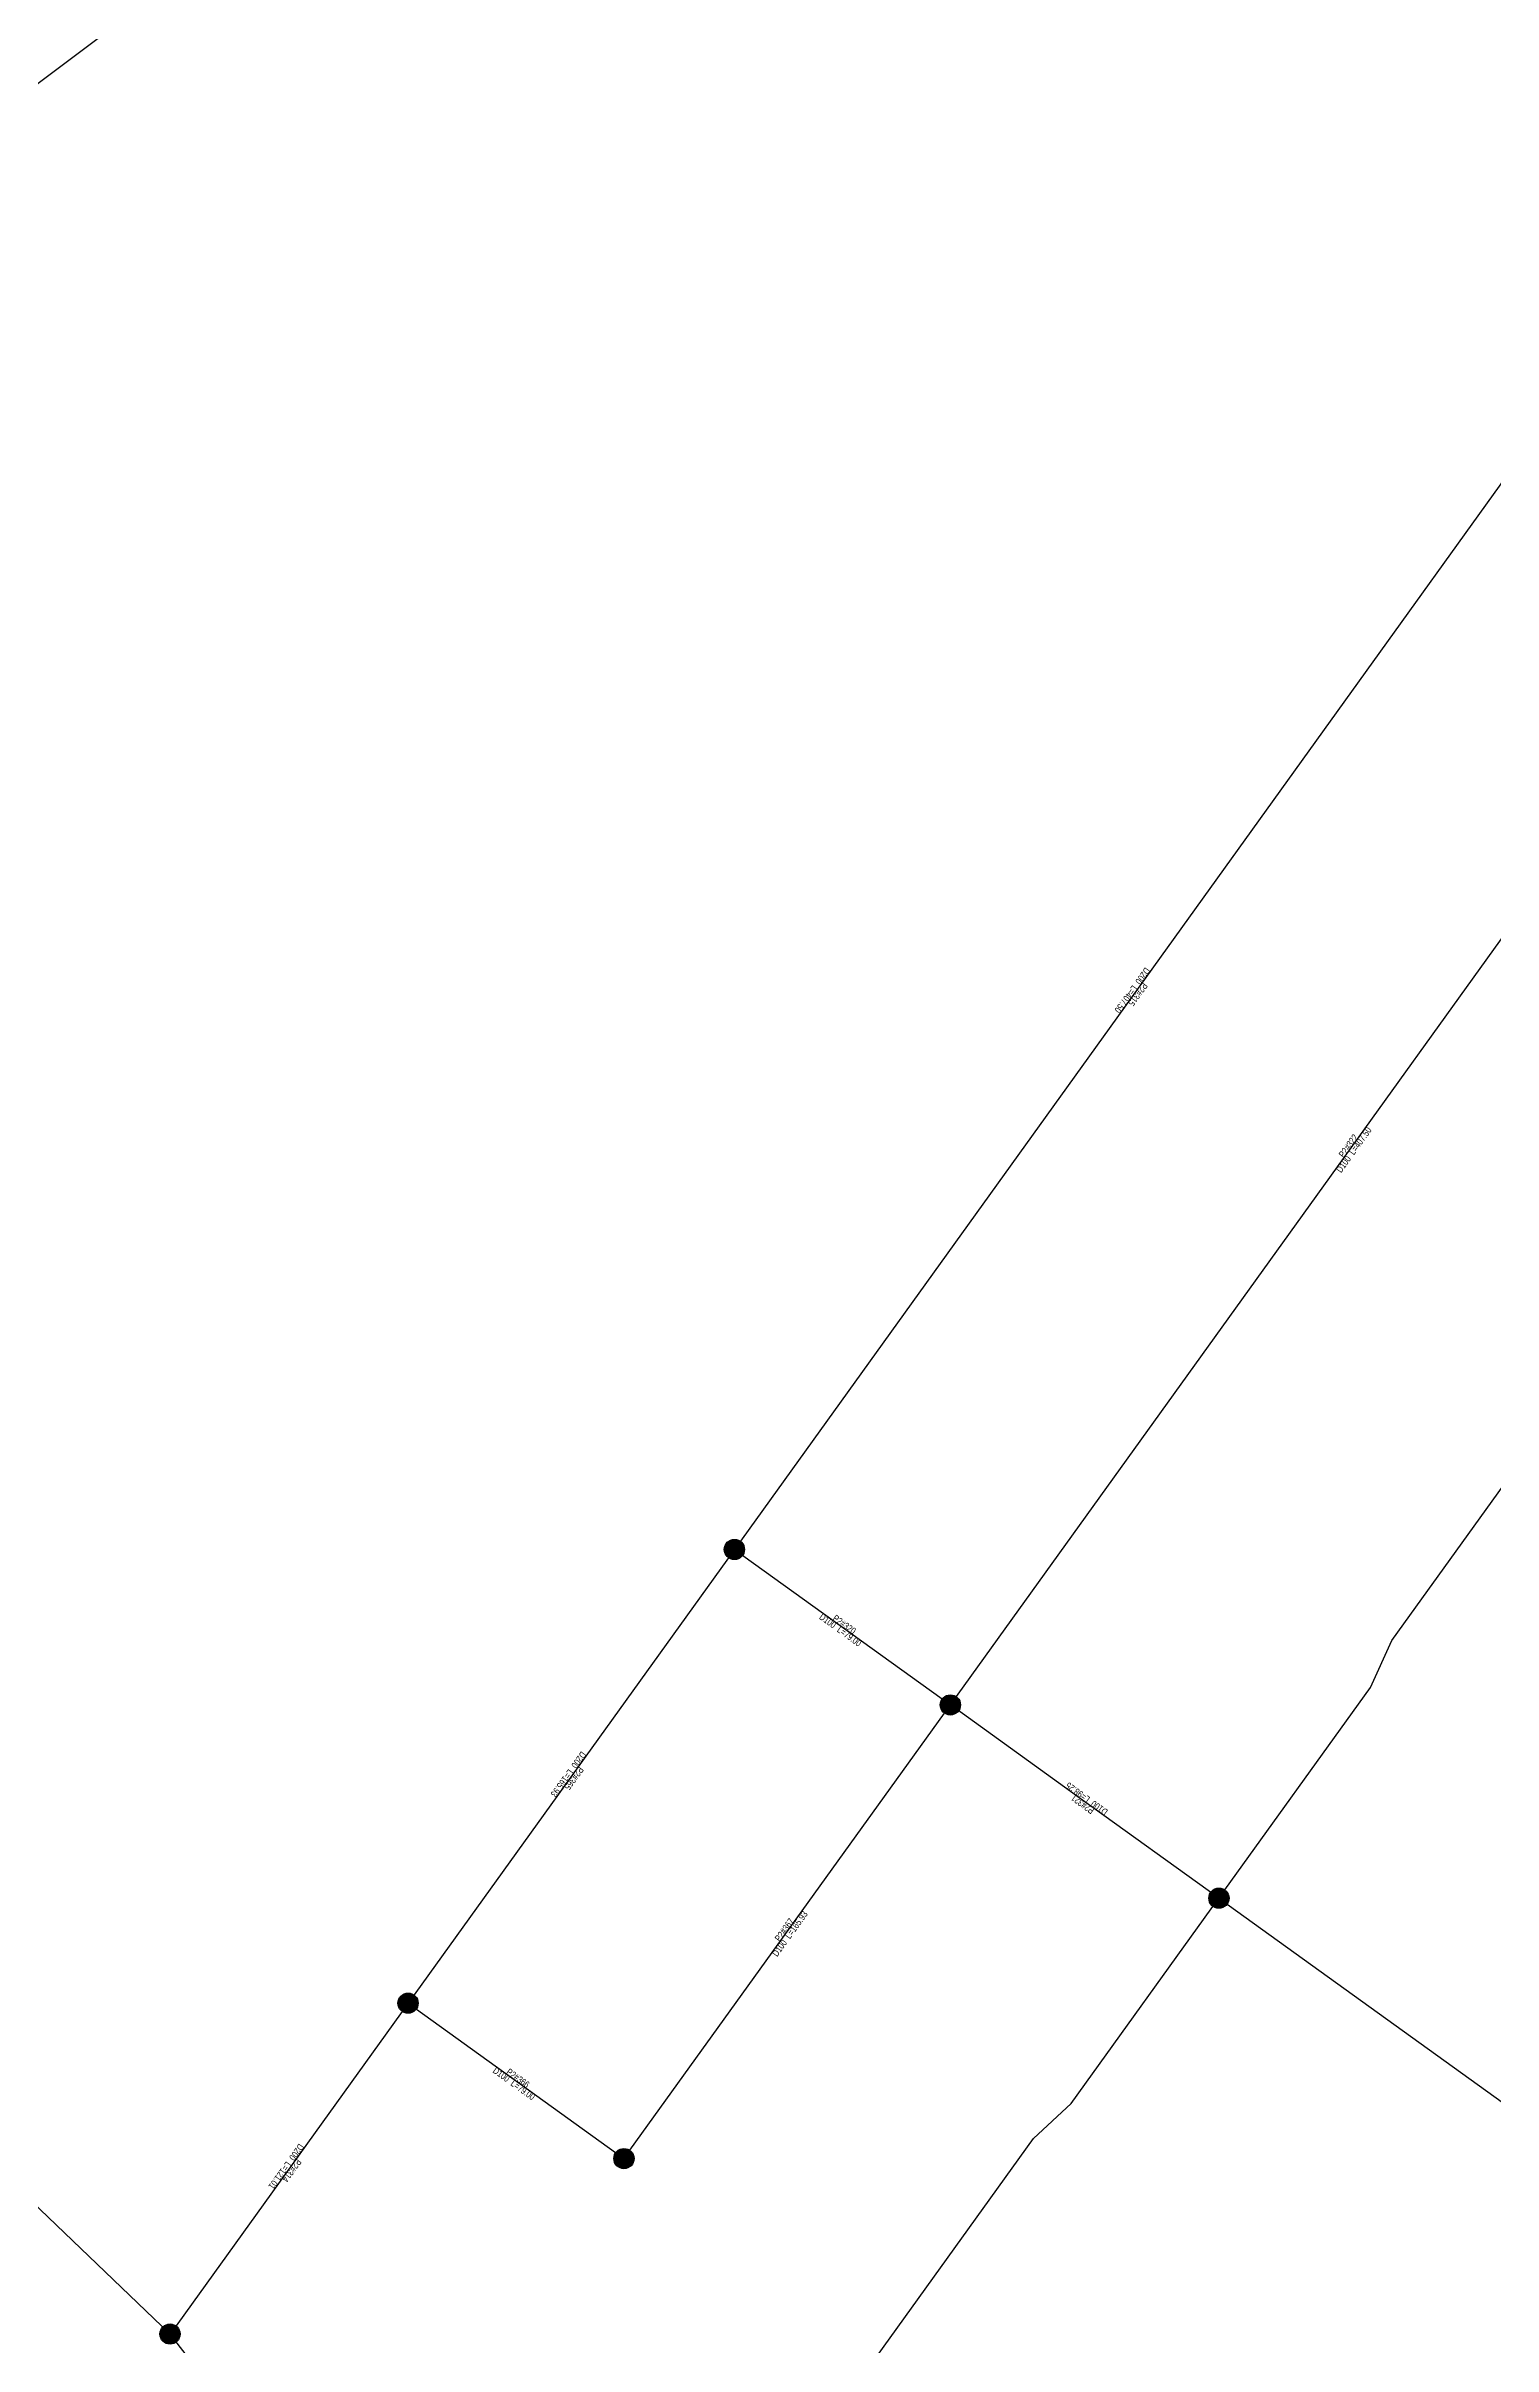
# Model space of a CAD drawing. Header units: metres. Extents: x 145472 to 149777, y 297313 to 301407.
# Drawn here: x 145902 to 146332, y 299722 to 300405 of the extents above; entities that cross this region are included whole.
import ezdxf
from ezdxf.enums import TextEntityAlignment as Align

# ---------------------------------------------------------------- set-up
doc = ezdxf.new("R2010")
doc.units = ezdxf.units.M
for name, color, linetype in [('EPANET2-JUNCTION', 7, 'Continuous'), ('EPANET2-PIPE', 3, 'Continuous'), ('EPANET2-PIPE_no', 7, 'Continuous')]:
    doc.layers.add(name, color=color, linetype=linetype)

# ---------------------------------------------------------------- blocks, each defined once
blk = doc.blocks.new('PIPE_BLOCK')
at = {"width": 0.8}
for tag, p in [('INFO', (0, -1)), ('ID', (0, 1))]:
    blk.add_attdef(tag, text='', height=2, dxfattribs=at).set_placement(p, align=Align.MIDDLE_CENTER)
blk = doc.blocks.new('JUNCTION_BLOCK')
h = blk.add_hatch(color=255)
edge = h.paths.add_edge_path()
edge.add_arc((0, 0), 3, 0, 360)
at = {"color": 5}
blk.add_circle((0, 0), 3, dxfattribs=at)
at = {"color": 5, "width": 0.7}
blk.add_attdef('ID', text='', height=3, dxfattribs=at).set_placement((0, 0), align=Align.MIDDLE_CENTER)

msp = doc.modelspace()

# ---------------------------------------------------------------- linework, layer by layer
at = {"layer": 'EPANET2-PIPE'}
for points in [[(146326.31, 300999.31), (146318.29, 300936.57), (146309.87, 300847.85), (146229.94, 300703.69), (146171.69, 300659.14), (146111.67, 300597.34), (146041.28, 300499.53), (145890.62, 300386.53), (145854.94, 300376.24), (145724.42, 300346.79)], [(146344.46, 300288.94), (146106.45, 299958.18)], [(146170.57, 299912.03), (146408.59, 300242.8)], [(146250.32, 299854.65), (146295.34, 299917.2), (146301.66, 299931.13), (146395.85, 300062.02), (146409.97, 300076.5), (146418.98, 300089.03), (146431.15, 300111.08), (146477.39, 300175.33), (146488.26, 300185.46)], [(146106.45, 299958.18), (146009.53, 299823.49)], [(146106.45, 299958.18), (146170.57, 299912.03)], [(146073.65, 299777.35), (146170.57, 299912.03)], [(146250.32, 299854.65), (146209.85, 299883.77), (146170.57, 299912.03)], [(145733.35, 299892.63), (145734.38, 299887.34), (145876.06, 299785.39), (145938.85, 299725.27)], [(146044.44, 299574.69), (146082.94, 299622.05), (146088.31, 299629.51), (146095.15, 299644.15), (146195.27, 299783.29), (146206.47, 299793.71), (146250.32, 299854.65)], [(146250.32, 299854.65), (146432.34, 299723.66)], [(146009.53, 299823.49), (145938.85, 299725.27)], [(146009.53, 299823.49), (146073.65, 299777.35)], [(146044.44, 299574.69), (146016.04, 299620.39), (145982.01, 299672.42), (145969.58, 299685.07), (145958.05, 299700.52), (145938.85, 299725.27)]]:
    msp.add_lwpolyline(points, dxfattribs=at)

# ---------------------------------------------------------------- block references
at = {"layer": 'EPANET2-JUNCTION'}
ref = msp.add_blockref('JUNCTION_BLOCK', (146106.45, 299958.18), dxfattribs=at)
ref.add_attrib('ID', 'B312', dxfattribs={"layer": '0', "color": 5, "height": 3, "width": 0.55}).set_placement((146106.45, 299958.18), align=Align.MIDDLE_CENTER)
ref = msp.add_blockref('JUNCTION_BLOCK', (146170.57, 299912.03), dxfattribs=at)
ref.add_attrib('ID', 'B316', dxfattribs={"layer": '0', "color": 5, "height": 3, "width": 0.55}).set_placement((146170.57, 299912.03), align=Align.MIDDLE_CENTER)
ref = msp.add_blockref('JUNCTION_BLOCK', (146250.32, 299854.65), dxfattribs=at)
ref.add_attrib('ID', 'B018', dxfattribs={"layer": '0', "color": 5, "height": 3, "width": 0.55}).set_placement((146250.32, 299854.65), align=Align.MIDDLE_CENTER)
ref = msp.add_blockref('JUNCTION_BLOCK', (146009.53, 299823.49), dxfattribs=at)
ref.add_attrib('ID', 'B343', dxfattribs={"layer": '0', "color": 5, "height": 3, "width": 0.55}).set_placement((146009.53, 299823.49), align=Align.MIDDLE_CENTER)
ref = msp.add_blockref('JUNCTION_BLOCK', (146073.65, 299777.35), dxfattribs=at)
ref.add_attrib('ID', 'B344', dxfattribs={"layer": '0', "color": 5, "height": 3, "width": 0.55}).set_placement((146073.65, 299777.35), align=Align.MIDDLE_CENTER)
ref = msp.add_blockref('JUNCTION_BLOCK', (145938.85, 299725.27), dxfattribs=at)
ref.add_attrib('ID', 'B311', dxfattribs={"layer": '0', "color": 5, "height": 3, "width": 0.55}).set_placement((145938.85, 299725.27), align=Align.MIDDLE_CENTER)
at = {"layer": 'EPANET2-PIPE_no'}
for p, rotation, values in [((146225.45, 300123.56), 234.26146911296993, {'ID': 'P2#315', 'INFO': 'D200  L=407.50'}), ((146289.58, 300077.41), 54.26146911428411, {'ID': 'P2#322', 'INFO': 'D100  L=407.50'}), ((146138.51, 299935.1), 324.2614691124327, {'ID': 'P2#320', 'INFO': 'D100  L=79.00'}), ((146057.99, 299890.83), 234.26146911296925, {'ID': 'P2#365', 'INFO': 'D200  L=165.93'}), ((146210.44, 299883.34), 144.26146910994842, {'ID': 'P2#321', 'INFO': 'D100  L=98.25'}), ((146122.11, 299844.69), 54.26146911430501, {'ID': 'P2#367', 'INFO': 'D100  L=165.93'}), ((146041.59, 299800.42), 324.2614691142436, {'ID': 'P2#366', 'INFO': 'D100  L=79.00'}), ((145974.19, 299774.38), 234.26146911299554, {'ID': 'P2#314', 'INFO': 'D200  L=121.01'})]:
    msp.add_blockref('PIPE_BLOCK', p, dxfattribs=dict(at, rotation=rotation)).add_auto_attribs(values)

doc.saveas('drawing.dxf')
